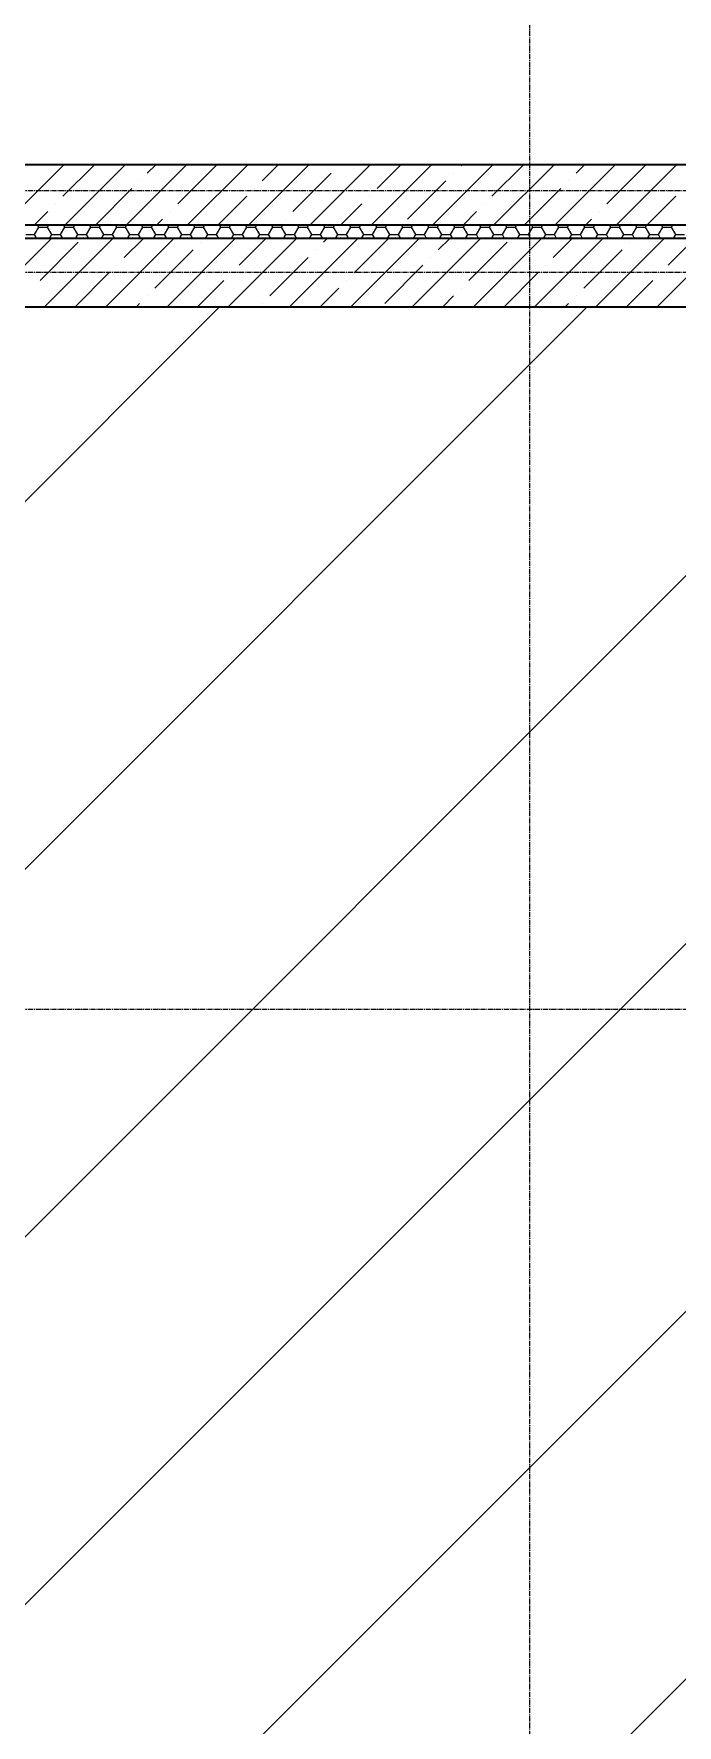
# Model space of a CAD drawing. Header units: millimetres. Extents: x 538266 to 1167394, y 114608 to 637157.
# Drawn here: x 838821 to 841178, y 180992 to 187188 of the extents above; entities that cross this region are included whole.
import ezdxf
from ezdxf.enums import TextEntityAlignment as Align

# ---------------------------------------------------------------- set-up
doc = ezdxf.new("R2010")
doc.units = ezdxf.units.MM
doc.linetypes.add('CENTER2', pattern=[28.575, 19.05, -3.175, 3.175, -3.175])
doc.layers.get('Defpoints').update_dxf_attribs({"color": 140})
for name, color, linetype, lineweight in [('АР_Стены ЖБ', 7, 'Continuous', 35), ('АР_Стены_дефшов', 4, 'Continuous', 0), ('АР_Штриховка', 8, 'Continuous', 0)]:
    doc.layers.add(name, color=color, linetype=linetype, lineweight=lineweight)
doc.layers.add('РД_Оси_100', color=7, linetype='Continuous', lineweight=0, true_color=0x525252)
doc.layers.add('ФВ-5', color=7, linetype='Continuous')
doc.styles.add('style1', font='ARIALN.TTF')

# ---------------------------------------------------------------- blocks, each defined once
blk = doc.blocks.new('2_этаж')
at = {"layer": 'АР_Стены ЖБ', "color": 18, "linetype": 'Continuous', "lineweight": 35, "true_color": 0x000000}
for p, q in [((685378.6, 186708.2), (672773.6, 186708.2)), ((672773.6, 186488.2), (685598.6, 186488.2)), ((685648.6, 186438.2), (672773.6, 186438.2)), ((672773.6, 186188.2), (685898.6, 186188.2))]:
    blk.add_line(p, q, dxfattribs=at)
at = {"layer": 'АР_Стены_дефшов', "color": 18, "linetype": 'Continuous', "lineweight": 0, "true_color": 0x000000}
for p, q in [((685598.6, 186488.2), (672973.6, 186488.2)), ((672973.6, 186438.2), (685648.6, 186438.2))]:
    blk.add_line(p, q, dxfattribs=at)
at = {"layer": 'АР_Штриховка', "color": 18, "linetype": 'Continuous', "lineweight": 5, "true_color": 0x000000}
for p, q in [((682346.7, 186488.2), (682566.7, 186708.2)), ((682563.6, 186592.9), (682679, 186708.2)), ((682571.3, 186488.2), (682791.3, 186708.2)), ((682795.8, 186488.2), (683015.8, 186708.2)), ((682872.3, 186677.1), (682903.5, 186708.2)), ((682984.6, 186564.8), (683124.9, 186705.1)), ((683020.3, 186488.2), (683240.3, 186708.2)), ((683244.8, 186488.2), (683464.8, 186708.2)), ((683293.3, 186649), (683352.5, 186708.2)), ((683469.3, 186488.2), (683689.3, 186708.2)), ((683573.9, 186705.1), (683573.9, 186705.1)), ((683693.8, 186488.2), (683913.8, 186708.2)), ((683714.2, 186620.9), (683801.5, 186708.2)), ((683918.3, 186488.2), (684138.3, 186708.2)), ((684022.9, 186705.1), (684026, 186708.2)), ((684135.2, 186592.9), (684250.5, 186708.2)), ((684142.8, 186488.2), (684362.8, 186708.2)), ((684367.3, 186488.2), (684587.3, 186708.2)), ((684443.9, 186677.1), (684475, 186708.2)), ((684556.1, 186564.8), (684696.4, 186705.1)), ((684591.8, 186488.2), (684811.8, 186708.2)), ((682683.5, 186488.2), (682816.2, 186620.9)), ((682844.3, 186649), (682844.3, 186649)), ((683265.2, 186620.9), (683265.2, 186620.9)), ((683405.5, 186536.8), (683545.8, 186677.1)), ((683826.5, 186508.7), (683966.8, 186649)), ((683994.9, 186677.1), (683994.9, 186677.1)), ((684255, 186488.2), (684387.7, 186620.9)), ((684415.8, 186649), (684415.8, 186649)), ((682535.6, 186564.8), (682535.6, 186564.8)), ((683132.5, 186488.2), (683237.2, 186592.9)), ((683581.5, 186488.2), (683658.1, 186564.8)), ((683686.2, 186592.9), (683686.2, 186592.9)), ((684107.1, 186564.8), (684107.1, 186564.8)), ((684704.1, 186488.2), (684808.7, 186592.9)), ((682459, 186488.2), (682507.5, 186536.8)), ((682908, 186488.2), (682928.5, 186508.7)), ((682956.5, 186536.8), (682956.5, 186536.8)), ((683377.5, 186508.7), (683377.5, 186508.7)), ((684030.5, 186488.2), (684079, 186536.8)), ((684479.6, 186488.2), (684500, 186508.7)), ((684528.1, 186536.8), (684528.1, 186536.8)), ((682271.3, 186188.2), (682521.3, 186438.2)), ((682495.8, 186188.2), (682745.8, 186438.2)), ((682720.3, 186188.2), (682970.3, 186438.2)), ((682788.1, 186368.4), (682858, 186438.2)), ((682944.8, 186188.2), (683194.8, 186438.2)), ((683169.3, 186188.2), (683419.3, 186438.2)), ((683209.1, 186340.3), (683307, 186438.2)), ((683393.8, 186188.2), (683643.8, 186438.2)), ((683517.8, 186424.5), (683531.5, 186438.2)), ((683618.3, 186188.2), (683868.3, 186438.2)), ((683630, 186312.3), (683756, 186438.2)), ((683842.8, 186188.2), (684092.8, 186438.2)), ((683938.7, 186396.4), (683980.5, 186438.2)), ((684067.3, 186188.2), (684317.3, 186438.2)), ((684291.8, 186188.2), (684541.8, 186438.2)), ((684359.7, 186368.4), (684429.6, 186438.2)), ((684516.3, 186188.2), (684766.3, 186438.2)), ((684740.8, 186188.2), (684990.8, 186438.2)), ((684780.6, 186340.3), (684878.6, 186438.2)), ((682479.4, 186284.2), (682619.8, 186424.5)), ((682900.4, 186256.1), (683040.7, 186396.4)), ((683068.8, 186424.5), (683068.8, 186424.5)), ((683489.7, 186396.4), (683489.7, 186396.4)), ((684051, 186284.2), (684191.3, 186424.5)), ((684471.9, 186256.1), (684612.3, 186396.4)), ((684640.3, 186424.5), (684640.3, 186424.5)), ((682608, 186188.2), (682732, 186312.3)), ((682760.1, 186340.3), (682760.1, 186340.3)), ((683181, 186312.3), (683181, 186312.3)), ((683321.3, 186228.1), (683461.7, 186368.4)), ((683742.3, 186200), (683882.6, 186340.3)), ((683910.7, 186368.4), (683910.7, 186368.4)), ((684179.6, 186188.2), (684303.6, 186312.3)), ((684331.6, 186340.3), (684331.6, 186340.3)), ((684752.6, 186312.3), (684752.6, 186312.3)), ((683057, 186188.2), (683153, 186284.2)), ((683506, 186188.2), (683573.9, 186256.1)), ((683602, 186284.2), (683602, 186284.2)), ((684022.9, 186256.1), (684022.9, 186256.1)), ((684628.6, 186188.2), (684724.5, 186284.2)), ((682832.5, 186188.2), (682844.3, 186200)), ((682872.3, 186228.1), (682872.3, 186228.1)), ((683293.3, 186200), (683293.3, 186200)), ((683955, 186188.2), (683994.9, 186228.1)), ((684404.1, 186188.2), (684415.8, 186200)), ((684443.9, 186228.1), (684443.9, 186228.1))]:
    blk.add_line(p, q, dxfattribs=at)
at = {"layer": 'АР_Штриховка', "color": 18, "linetype": 'Continuous', "lineweight": 0, "true_color": 0x000000}
for p, q in [((682427.4, 186452.5), (682459.2, 186452.5)), ((682459.2, 186452.5), (682475, 186480)), ((682467.4, 186438.2), (682459.2, 186452.5)), ((682475, 186480), (682470.2, 186488.2)), ((682475, 186480), (682506.8, 186480)), ((682506.8, 186480), (682511.6, 186488.2)), ((682522.7, 186452.5), (682506.8, 186480)), ((682514.5, 186438.2), (682522.7, 186452.5)), ((682522.7, 186452.5), (682554.4, 186452.5)), ((682554.4, 186452.5), (682570.3, 186480)), ((682562.6, 186438.2), (682554.4, 186452.5)), ((682570.3, 186480), (682565.5, 186488.2)), ((682570.3, 186480), (682602, 186480)), ((682602, 186480), (682606.8, 186488.2)), ((682617.9, 186452.5), (682602, 186480)), ((682609.7, 186438.2), (682617.9, 186452.5)), ((682617.9, 186452.5), (682649.7, 186452.5)), ((682649.7, 186452.5), (682665.5, 186480)), ((682657.9, 186438.2), (682649.7, 186452.5)), ((682665.5, 186480), (682660.7, 186488.2)), ((682665.5, 186480), (682697.3, 186480)), ((682697.3, 186480), (682702.1, 186488.2)), ((682713.2, 186452.5), (682697.3, 186480)), ((682705, 186438.2), (682713.2, 186452.5)), ((682713.2, 186452.5), (682744.9, 186452.5)), ((682744.9, 186452.5), (682760.8, 186480)), ((682753.1, 186438.2), (682744.9, 186452.5)), ((682760.8, 186480), (682756, 186488.2)), ((682760.8, 186480), (682792.5, 186480)), ((682792.5, 186480), (682797.3, 186488.2)), ((682808.4, 186452.5), (682792.5, 186480)), ((682800.2, 186438.2), (682808.4, 186452.5)), ((682808.4, 186452.5), (682840.2, 186452.5)), ((682840.2, 186452.5), (682856, 186480)), ((682848.4, 186438.2), (682840.2, 186452.5)), ((682856, 186480), (682851.2, 186488.2)), ((682856, 186480), (682887.8, 186480)), ((682887.8, 186480), (682892.6, 186488.2)), ((682903.7, 186452.5), (682887.8, 186480)), ((682895.5, 186438.2), (682903.7, 186452.5)), ((682903.7, 186452.5), (682935.4, 186452.5)), ((682935.4, 186452.5), (682951.3, 186480)), ((682943.6, 186438.2), (682935.4, 186452.5)), ((682951.3, 186480), (682946.5, 186488.2)), ((682951.3, 186480), (682983, 186480)), ((682983, 186480), (682987.8, 186488.2)), ((682998.9, 186452.5), (682983, 186480)), ((682990.7, 186438.2), (682998.9, 186452.5)), ((682998.9, 186452.5), (683030.7, 186452.5)), ((683030.7, 186452.5), (683046.5, 186480)), ((683038.9, 186438.2), (683030.7, 186452.5)), ((683046.5, 186480), (683041.7, 186488.2)), ((683046.5, 186480), (683078.3, 186480)), ((683078.3, 186480), (683083.1, 186488.2)), ((683094.2, 186452.5), (683078.3, 186480)), ((683086, 186438.2), (683094.2, 186452.5)), ((683094.2, 186452.5), (683125.9, 186452.5)), ((683125.9, 186452.5), (683141.8, 186480)), ((683134.1, 186438.2), (683125.9, 186452.5)), ((683141.8, 186480), (683137, 186488.2)), ((683141.8, 186480), (683173.5, 186480)), ((683173.5, 186480), (683178.3, 186488.2)), ((683189.4, 186452.5), (683173.5, 186480)), ((683181.2, 186438.2), (683189.4, 186452.5)), ((683189.4, 186452.5), (683221.2, 186452.5)), ((683221.2, 186452.5), (683237, 186480)), ((683229.4, 186438.2), (683221.2, 186452.5)), ((683237, 186480), (683232.2, 186488.2)), ((683237, 186480), (683268.8, 186480)), ((683268.8, 186480), (683273.6, 186488.2)), ((683284.7, 186452.5), (683268.8, 186480)), ((683276.5, 186438.2), (683284.7, 186452.5)), ((683284.7, 186452.5), (683316.4, 186452.5)), ((683316.4, 186452.5), (683332.3, 186480)), ((683324.6, 186438.2), (683316.4, 186452.5)), ((683332.3, 186480), (683327.5, 186488.2)), ((683332.3, 186480), (683364, 186480)), ((683364, 186480), (683368.8, 186488.2)), ((683379.9, 186452.5), (683364, 186480)), ((683371.7, 186438.2), (683379.9, 186452.5)), ((683379.9, 186452.5), (683411.7, 186452.5)), ((683411.7, 186452.5), (683427.5, 186480)), ((683419.9, 186438.2), (683411.7, 186452.5)), ((683427.5, 186480), (683422.7, 186488.2)), ((683427.5, 186480), (683459.3, 186480)), ((683459.3, 186480), (683464.1, 186488.2)), ((683475.2, 186452.5), (683459.3, 186480)), ((683467, 186438.2), (683475.2, 186452.5)), ((683475.2, 186452.5), (683506.9, 186452.5)), ((683506.9, 186452.5), (683522.8, 186480)), ((683515.1, 186438.2), (683506.9, 186452.5)), ((683522.8, 186480), (683518, 186488.2)), ((683522.8, 186480), (683554.5, 186480)), ((683554.5, 186480), (683559.3, 186488.2)), ((683570.4, 186452.5), (683554.5, 186480)), ((683562.2, 186438.2), (683570.4, 186452.5)), ((683570.4, 186452.5), (683602.2, 186452.5)), ((683602.2, 186452.5), (683618, 186480)), ((683610.4, 186438.2), (683602.2, 186452.5)), ((683618, 186480), (683613.2, 186488.2)), ((683618, 186480), (683649.8, 186480)), ((683649.8, 186480), (683654.6, 186488.2)), ((683665.7, 186452.5), (683649.8, 186480)), ((683657.5, 186438.2), (683665.7, 186452.5)), ((683665.7, 186452.5), (683697.4, 186452.5)), ((683697.4, 186452.5), (683713.3, 186480)), ((683705.6, 186438.2), (683697.4, 186452.5)), ((683713.3, 186480), (683708.5, 186488.2)), ((683713.3, 186480), (683745, 186480)), ((683745, 186480), (683749.8, 186488.2)), ((683760.9, 186452.5), (683745, 186480)), ((683752.7, 186438.2), (683760.9, 186452.5)), ((683760.9, 186452.5), (683792.7, 186452.5)), ((683792.7, 186452.5), (683808.5, 186480)), ((683800.9, 186438.2), (683792.7, 186452.5)), ((683808.5, 186480), (683803.7, 186488.2)), ((683808.5, 186480), (683840.3, 186480)), ((683840.3, 186480), (683845.1, 186488.2)), ((683856.2, 186452.5), (683840.3, 186480)), ((683848, 186438.2), (683856.2, 186452.5)), ((683856.2, 186452.5), (683887.9, 186452.5)), ((683887.9, 186452.5), (683903.8, 186480)), ((683896.1, 186438.2), (683887.9, 186452.5)), ((683903.8, 186480), (683899, 186488.2)), ((683903.8, 186480), (683935.5, 186480)), ((683935.5, 186480), (683940.3, 186488.2)), ((683951.4, 186452.5), (683935.5, 186480)), ((683943.2, 186438.2), (683951.4, 186452.5)), ((683951.4, 186452.5), (683983.2, 186452.5)), ((683983.2, 186452.5), (683999, 186480)), ((683991.4, 186438.2), (683983.2, 186452.5)), ((683999, 186480), (683994.2, 186488.2)), ((683999, 186480), (684030.8, 186480)), ((684030.8, 186480), (684035.6, 186488.2)), ((684046.7, 186452.5), (684030.8, 186480)), ((684038.5, 186438.2), (684046.7, 186452.5)), ((684046.7, 186452.5), (684078.4, 186452.5)), ((684078.4, 186452.5), (684094.3, 186480)), ((684086.6, 186438.2), (684078.4, 186452.5)), ((684094.3, 186480), (684089.5, 186488.2)), ((684094.3, 186480), (684126, 186480)), ((684126, 186480), (684130.8, 186488.2)), ((684141.9, 186452.5), (684126, 186480)), ((684133.7, 186438.2), (684141.9, 186452.5)), ((684141.9, 186452.5), (684173.7, 186452.5)), ((684173.7, 186452.5), (684189.5, 186480)), ((684181.9, 186438.2), (684173.7, 186452.5)), ((684189.5, 186480), (684184.7, 186488.2)), ((684189.5, 186480), (684221.3, 186480)), ((684221.3, 186480), (684226.1, 186488.2)), ((684237.2, 186452.5), (684221.3, 186480)), ((684229, 186438.2), (684237.2, 186452.5)), ((684237.2, 186452.5), (684268.9, 186452.5)), ((684268.9, 186452.5), (684284.8, 186480)), ((684277.1, 186438.2), (684268.9, 186452.5)), ((684284.8, 186480), (684280, 186488.2)), ((684284.8, 186480), (684316.5, 186480)), ((684316.5, 186480), (684321.3, 186488.2)), ((684332.4, 186452.5), (684316.5, 186480)), ((684324.2, 186438.2), (684332.4, 186452.5)), ((684332.4, 186452.5), (684364.2, 186452.5)), ((684364.2, 186452.5), (684380, 186480)), ((684372.4, 186438.2), (684364.2, 186452.5)), ((684380, 186480), (684375.2, 186488.2)), ((684380, 186480), (684411.8, 186480)), ((684411.8, 186480), (684416.6, 186488.2)), ((684427.7, 186452.5), (684411.8, 186480)), ((684419.5, 186438.2), (684427.7, 186452.5)), ((684427.7, 186452.5), (684459.4, 186452.5)), ((684459.4, 186452.5), (684475.3, 186480)), ((684467.6, 186438.2), (684459.4, 186452.5)), ((684475.3, 186480), (684470.5, 186488.2)), ((684475.3, 186480), (684507, 186480)), ((684507, 186480), (684511.8, 186488.2)), ((684522.9, 186452.5), (684507, 186480)), ((684514.7, 186438.2), (684522.9, 186452.5)), ((684522.9, 186452.5), (684554.7, 186452.5)), ((684554.7, 186452.5), (684570.5, 186480)), ((684562.9, 186438.2), (684554.7, 186452.5)), ((684570.5, 186480), (684565.7, 186488.2)), ((684570.5, 186480), (684602.3, 186480)), ((684602.3, 186480), (684607.1, 186488.2)), ((684618.2, 186452.5), (684602.3, 186480)), ((684610, 186438.2), (684618.2, 186452.5)), ((684618.2, 186452.5), (684649.9, 186452.5)), ((684649.9, 186452.5), (684665.8, 186480)), ((684658.1, 186438.2), (684649.9, 186452.5)), ((684665.8, 186480), (684661, 186488.2)), ((684665.8, 186480), (684697.5, 186480)), ((684697.5, 186480), (684702.3, 186488.2)), ((684713.4, 186452.5), (684697.5, 186480)), ((684705.2, 186438.2), (684713.4, 186452.5)), ((684713.4, 186452.5), (684745.2, 186452.5)), ((684745.2, 186452.5), (684761, 186480)), ((684753.4, 186438.2), (684745.2, 186452.5)), ((684761, 186480), (684756.2, 186488.2)), ((684761, 186480), (684792.8, 186480)), ((684792.8, 186480), (684797.6, 186488.2)), ((684808.7, 186452.5), (684792.8, 186480)), ((684800.5, 186438.2), (684808.7, 186452.5)), ((684808.7, 186452.5), (684840.4, 186452.5))]:
    blk.add_line(p, q, dxfattribs=at)
at = {"layer": 'Defpoints', "color": 18, "true_color": 0x000000, "style": 'style1'}
for p in [(677970.6, 219836.4), (678101.2, 211681.4)]:
    blk.add_attdef('АР-ПОМЕЩЕНИЕ:НАИМЕНОВАНИЕ', text='', height=100, dxfattribs=at).set_placement(p, align=Align.MIDDLE)
blk = doc.blocks.new('СОШ_2200_АР_ОСИ_М100_28.05.24')
at = {"layer": 'РД_Оси_100', "color": 251, "linetype": 'CENTER2', "true_color": 0x636466}
blk.add_line((29555, 61200), (-5954.958, 61200), dxfattribs=at)
for points in [[(11400, 139938.679), (11400, -6155)], [(29555, 64200), (-5454.958, 64200), (-5954.958, 64350)], [(29555, 63900), (-5454.958, 63900), (-5954.958, 63750)]]:
    blk.add_lwpolyline(points, dxfattribs=at)

msp = doc.modelspace()

# ---------------------------------------------------------------- hatches: boundary and pattern name
at = {"layer": 'ФВ-5'}
h = msp.add_hatch(dxfattribs=at)
h.set_pattern_fill('ANSI31', color=3, scale=300)
h.paths.add_polyline_path([(841427.8, 183313.2), (841427.8, 183503.2), (841437.8, 183723.2), (842637.8, 183723.2), (842637.8, 183723.2), (845387.7, 183723.2, -0.582884), (845764.2, 183723.2), (849217.8, 183723.2), (849217.8, 183893.6, -0.245742), (849124.9, 184071.3, -0.27475), (849237.8, 184261.4), (849237.8, 187413.2), (849217.8, 187413.2), (849217.8, 188313.2), (849225.2, 189372.6, -0.256612), (849124.9, 189555.2, -0.27475), (849237.8, 189745.2), (849237.8, 189788.2), (845957.8, 189788.2), (845957.8, 190688.2), (845957.8, 190938.2), (843957.8, 190938.2), (843957.8, 190688.2), (843182.8, 190688.2), (843182.8, 187833.2), (843457.8, 187356.9), (843436.2, 187344.4), (843435.9, 187344.9, -0.120105), (843182.8, 187283.2), (843182.8, 187113.2), (843457.8, 186636.9), (843436.2, 186624.4), (843435.9, 186624.9, -0.120105), (843182.8, 186563.2), (843182.8, 186538.2), (843182.8, 186188.2), (842262.8, 186188.2), (838817.8, 186188.2), (838817.8, 185768.2), (837147.8, 185768.2), (837147.8, 185313.2), (837147.8, 183863.2, -1), (837747.8, 183863.2, -1), (837147.8, 183863.2), (837147.8, 182559.6, -0.270169), (837257.6, 182371.3, -0.270169), (837147.8, 182183.1), (837147.8, 182013.2), (837147.8, 181113.2), (837147.8, 177613.2), (837147.8, 176413.2), (837147.8, 176343.4, -0.270169), (837257.6, 176155.2, -0.270169), (837147.8, 175966.9), (837147.8, 174372.6, -0.877544), (837737.7, 174295.3, -0.877544), (837147.8, 174218), (837147.8, 173359.6, -0.270169), (837257.6, 173171.3, -0.270169), (837147.8, 172983.1), (837147.8, 172713.2), (837147.8, 171813.2), (837147.8, 168313.2), (837147.8, 167113.2), (837147.8, 167043.4, -0.270169), (837257.6, 166855.2, -0.270169), (837147.8, 166666.9), (837155.3, 164966.3, -1), (837755.3, 164966.3, -1), (837155.3, 164966.3), (837148.9, 164059, -0.268686), (837257.6, 163871.3, -0.270169), (837147.8, 163683.1), (837147.8, 163413.2), (837147.8, 162513.2), (837147.8, 161933.2), (837667.8, 161933.2), (837667.8, 161519.9), (838087.5, 161519.9), (838087.5, 161408.3, -0.387495), (838359.5, 161303.2), (840056.2, 161303.2, -0.387495), (840328.2, 161408.3), (840328.2, 161519.9), (840747.8, 161519.9), (840747.8, 161303.2), (840907.8, 161303.2), (840907.8, 161933.2), (840907.8, 163803.2), (841427.8, 163803.2), (841427.8, 164713.2), (841427.8, 165913.2), (841427.8, 165983.1, -0.270169), (841318.1, 166171.3, -0.270169), (841427.8, 166359.6), (841427.8, 168966.9, -0.270169), (841318.1, 169155.2, -0.270169), (841427.8, 169343.4), (841427.8, 169713.2), (841427.8, 170613.2), (841427.8, 172613.2), (841427.8, 172638.2, -0.120105), (841174.8, 172699.9), (841174.5, 172699.4), (841152.8, 172711.9), (841427.8, 173188.2), (841427.8, 173438.2, -0.120105), (841174.8, 173499.9), (841174.5, 173499.4), (841152.8, 173511.9), (841427.8, 173988.2), (841427.8, 174163.2), (841427.8, 175063.2), (841427.8, 176373.2), (841427.8, 176563.2), (841427.8, 177863.2), (841427.8, 178438), (841207.8, 178438), (841207.8, 178728), (841427.8, 178728), (841427.8, 178863.2), (841427.8, 179963.2), (841427.8, 179964.2), (841427.8, 180863.2), (841427.8, 180863.2)])

# ---------------------------------------------------------------- block references
msp.add_blockref('2_этаж', (156364.3, 0))
at = {"layer": 'РД_Оси_100'}
msp.add_blockref('СОШ_2200_АР_ОСИ_М100_28.05.24', (829237.8, 122413.2), dxfattribs=at)

doc.saveas('drawing.dxf')
